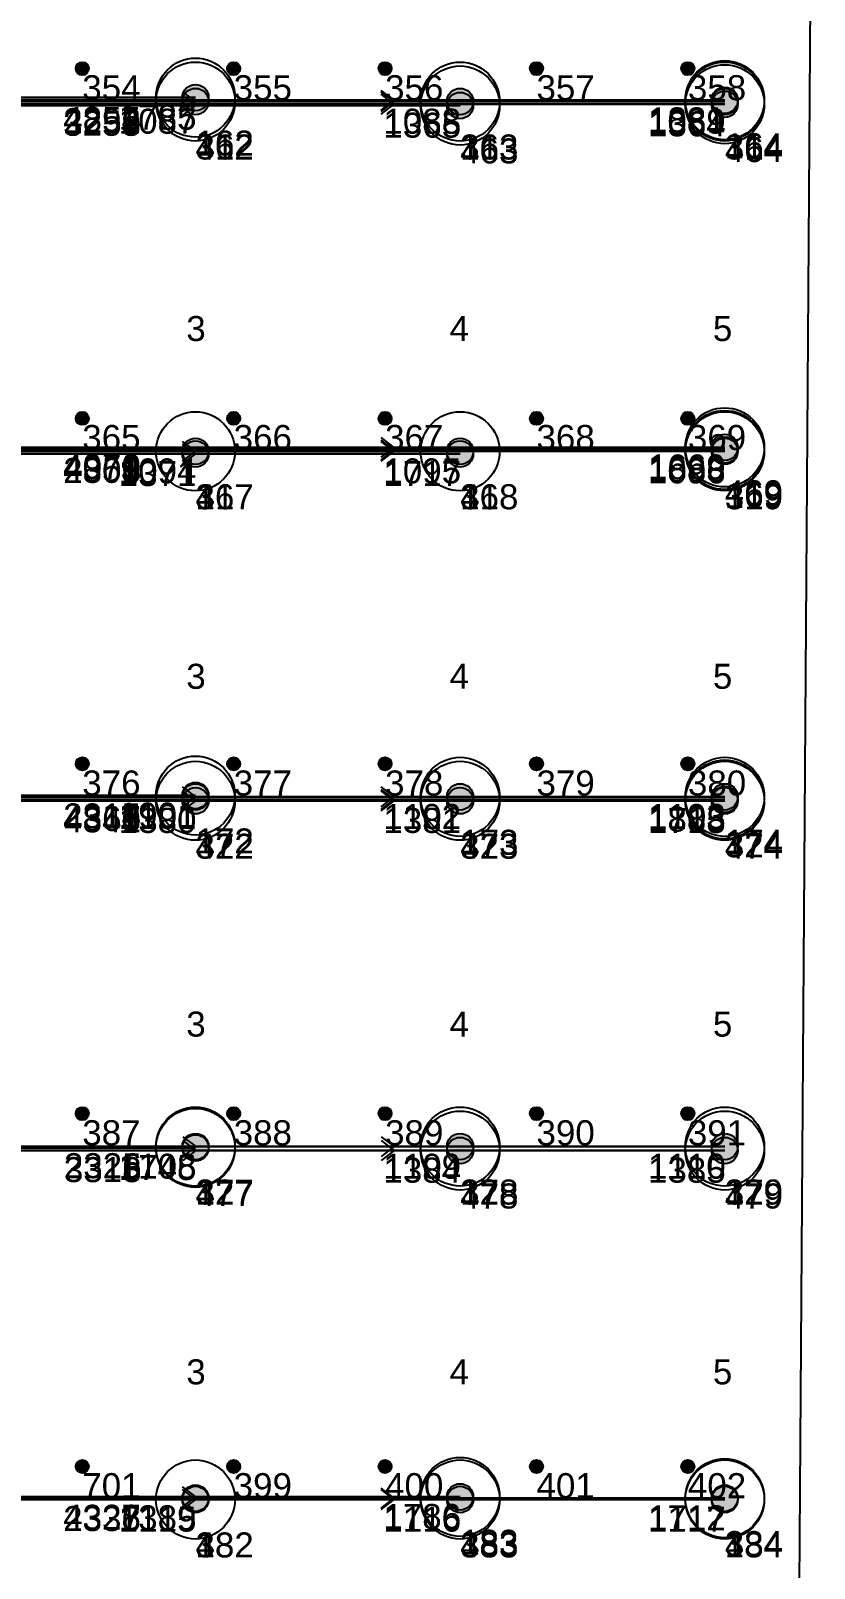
# Model space of a CAD drawing. Header units: millimetres. Extents: x 1508 to 209369, y 3688 to 146097.
# Drawn here: x 161389 to 167340, y 41154 to 52826 of the extents above; entities that cross this region are included whole.
import ezdxf

# ---------------------------------------------------------------- set-up
doc = ezdxf.new("R2010")
doc.units = ezdxf.units.MM
for name, color, linetype, true_color in [('Ndc8_Activity_DuiGao_Erceng', 1, 'Continuous', 0xff0000), ('Ndc8_Activity_DuiGao_ErcengID', 1, 'Continuous', 0xff0000), ('Ndc8_Activity_DuiGao_Sanceng', 1, 'Continuous', 0xff0000), ('Ndc8_Activity_DuiGao_SancengID', 1, 'Continuous', 0xff0000), ('Ndc8_Activity_DuiGao_Yiceng', 1, 'Continuous', 0xff0000), ('Ndc8_Activity_DuiGao_YicengID', 1, 'Continuous', 0xff0000), ('Ndc8_Cluster', 7, 'Continuous', 0x808000), ('Ndc8_Point', 7, 'Continuous', 0x000080), ('Ndc8_PointID', 7, 'Continuous', 0x000080), ('Ndc8_SD2_Bwd_LoadOperation', 5, 'Continuous', 0x0000ff), ('Ndc8_SD2_Bwd_LoadOperationID', 5, 'Continuous', 0x0000ff), ('Ndc8_SD2_Fwd_NoForkAutoAdjust', 5, 'Continuous', 0x0000ff), ('Ndc8_SD2_Fwd_NoForkAutoAdjustID', 5, 'Continuous', 0x0000ff), ('Ndc8_Spot', 1, 'Continuous', 0xff0000), ('Ndc8_SpotID', 1, 'Continuous', 0xff0000), ('Ndc8_Text', 7, 'Continuous', 0x000000)]:
    doc.layers.add(name, color=color, linetype=linetype, true_color=true_color)
doc.styles.add('Ndc8Style', font='arial.ttf', dxfattribs={"height": 0.2})

msp = doc.modelspace()

# ---------------------------------------------------------------- hatches: boundary and pattern name
at = {"layer": 'Ndc8_Point'}
h = msp.add_hatch(color=256, dxfattribs=at)
edge = h.paths.add_edge_path(flags=0)
edge.add_arc((162640, 52318), 100, 0, 360)
h = msp.add_hatch(color=256, dxfattribs=at)
edge = h.paths.add_edge_path(flags=0)
edge.add_arc((162640, 52288), 100, 0, 360)
h = msp.add_hatch(color=256, dxfattribs=at)
edge = h.paths.add_edge_path(flags=0)
edge.add_arc((164650, 52288), 100, 0, 360)
h = msp.add_hatch(color=256, dxfattribs=at)
edge = h.paths.add_edge_path(flags=0)
edge.add_arc((164650, 52258), 100, 0, 360)
h = msp.add_hatch(color=256, dxfattribs=at)
edge = h.paths.add_edge_path(flags=0)
edge.add_arc((166660, 52298), 100, 0, 360)
h = msp.add_hatch(color=256, dxfattribs=at)
edge = h.paths.add_edge_path(flags=0)
edge.add_arc((166660, 52288), 100, 0, 360)
h = msp.add_hatch(color=256, dxfattribs=at)
edge = h.paths.add_edge_path(flags=0)
edge.add_arc((166660, 52268), 100, 0, 360)
h = msp.add_hatch(color=256, dxfattribs=at)
edge = h.paths.add_edge_path(flags=0)
edge.add_arc((162640, 49633), 100, 0, 360)
h = msp.add_hatch(color=256, dxfattribs=at)
edge = h.paths.add_edge_path(flags=0)
edge.add_arc((164650, 49633), 100, 0, 360)
h = msp.add_hatch(color=256, dxfattribs=at)
edge = h.paths.add_edge_path(flags=0)
edge.add_arc((166660, 49663), 100, 0, 360)
h = msp.add_hatch(color=256, dxfattribs=at)
edge = h.paths.add_edge_path(flags=0)
edge.add_arc((166660, 49643), 100, 0, 360)
h = msp.add_hatch(color=256, dxfattribs=at)
edge = h.paths.add_edge_path(flags=0)
edge.add_arc((166660, 49633), 100, 0, 360)
h = msp.add_hatch(color=256, dxfattribs=at)
edge = h.paths.add_edge_path(flags=0)
edge.add_arc((162640, 49613), 100, 0, 360)
h = msp.add_hatch(color=256, dxfattribs=at)
edge = h.paths.add_edge_path(flags=0)
edge.add_arc((164650, 49613), 100, 0, 360)
h = msp.add_hatch(color=256, dxfattribs=at)
edge = h.paths.add_edge_path(flags=0)
edge.add_arc((162640, 47020), 100, 0, 360)
h = msp.add_hatch(color=256, dxfattribs=at)
edge = h.paths.add_edge_path(flags=0)
edge.add_arc((162640, 47010), 100, 0, 360)
h = msp.add_hatch(color=256, dxfattribs=at)
edge = h.paths.add_edge_path(flags=0)
edge.add_arc((162640, 46980), 100, 0, 360)
h = msp.add_hatch(color=256, dxfattribs=at)
edge = h.paths.add_edge_path(flags=0)
edge.add_arc((164650, 47010), 100, 0, 360)
h = msp.add_hatch(color=256, dxfattribs=at)
edge = h.paths.add_edge_path(flags=0)
edge.add_arc((164650, 46980), 100, 0, 360)
h = msp.add_hatch(color=256, dxfattribs=at)
edge = h.paths.add_edge_path(flags=0)
edge.add_arc((166660, 47010), 100, 0, 360)
h = msp.add_hatch(color=256, dxfattribs=at)
edge = h.paths.add_edge_path(flags=0)
edge.add_arc((166660, 46990), 100, 0, 360)
h = msp.add_hatch(color=256, dxfattribs=at)
edge = h.paths.add_edge_path(flags=0)
edge.add_arc((166660, 46980), 100, 0, 360)
h = msp.add_hatch(color=256, dxfattribs=at)
edge = h.paths.add_edge_path(flags=0)
edge.add_arc((162640, 44355), 100, 0, 360)
h = msp.add_hatch(color=256, dxfattribs=at)
edge = h.paths.add_edge_path(flags=0)
edge.add_arc((162640, 44345), 100, 0, 360)
h = msp.add_hatch(color=256, dxfattribs=at)
edge = h.paths.add_edge_path(flags=0)
edge.add_arc((164650, 44355), 100, 0, 360)
h = msp.add_hatch(color=256, dxfattribs=at)
edge = h.paths.add_edge_path(flags=0)
edge.add_arc((164650, 44325), 100, 0, 360)
h = msp.add_hatch(color=256, dxfattribs=at)
edge = h.paths.add_edge_path(flags=0)
edge.add_arc((166660, 44355), 100, 0, 360)
h = msp.add_hatch(color=256, dxfattribs=at)
edge = h.paths.add_edge_path(flags=0)
edge.add_arc((166660, 44325), 100, 0, 360)
h = msp.add_hatch(color=256, dxfattribs=at)
edge = h.paths.add_edge_path(flags=0)
edge.add_arc((162640, 41686), 100, 0, 360)
h = msp.add_hatch(color=256, dxfattribs=at)
edge = h.paths.add_edge_path(flags=0)
edge.add_arc((164650, 41696), 100, 0, 360)
h = msp.add_hatch(color=256, dxfattribs=at)
edge = h.paths.add_edge_path(flags=0)
edge.add_arc((166660, 41686), 100, 0, 360)
h = msp.add_hatch(color=256, dxfattribs=at)
edge = h.paths.add_edge_path(flags=0)
edge.add_arc((162640, 41676), 100, 0, 360)
h = msp.add_hatch(color=256, dxfattribs=at)
edge = h.paths.add_edge_path(flags=0)
edge.add_arc((164650, 41676), 100, 0, 360)
h = msp.add_hatch(color=256, dxfattribs=at)
edge = h.paths.add_edge_path(flags=0)
edge.add_arc((166660, 41676), 100, 0, 360)
at = {"layer": 'Ndc8_Spot'}
h = msp.add_hatch(color=256, dxfattribs=at)
edge = h.paths.add_edge_path(flags=0)
edge.add_arc((161780, 52538), 50, 0, 360)
h = msp.add_hatch(color=256, dxfattribs=at)
edge = h.paths.add_edge_path(flags=0)
edge.add_arc((162930, 52538), 50, 0, 360)
h = msp.add_hatch(color=256, dxfattribs=at)
edge = h.paths.add_edge_path(flags=0)
edge.add_arc((164080, 52538), 50, 0, 360)
h = msp.add_hatch(color=256, dxfattribs=at)
edge = h.paths.add_edge_path(flags=0)
edge.add_arc((165230, 52538), 50, 0, 360)
h = msp.add_hatch(color=256, dxfattribs=at)
edge = h.paths.add_edge_path(flags=0)
edge.add_arc((166380, 52538), 50, 0, 360)
h = msp.add_hatch(color=256, dxfattribs=at)
edge = h.paths.add_edge_path(flags=0)
edge.add_arc((161780, 49883), 50, 0, 360)
h = msp.add_hatch(color=256, dxfattribs=at)
edge = h.paths.add_edge_path(flags=0)
edge.add_arc((162930, 49883), 50, 0, 360)
h = msp.add_hatch(color=256, dxfattribs=at)
edge = h.paths.add_edge_path(flags=0)
edge.add_arc((164080, 49883), 50, 0, 360)
h = msp.add_hatch(color=256, dxfattribs=at)
edge = h.paths.add_edge_path(flags=0)
edge.add_arc((165230, 49883), 50, 0, 360)
h = msp.add_hatch(color=256, dxfattribs=at)
edge = h.paths.add_edge_path(flags=0)
edge.add_arc((166380, 49883), 50, 0, 360)
h = msp.add_hatch(color=256, dxfattribs=at)
edge = h.paths.add_edge_path(flags=0)
edge.add_arc((161780, 47260), 50, 0, 360)
h = msp.add_hatch(color=256, dxfattribs=at)
edge = h.paths.add_edge_path(flags=0)
edge.add_arc((162930, 47260), 50, 0, 360)
h = msp.add_hatch(color=256, dxfattribs=at)
edge = h.paths.add_edge_path(flags=0)
edge.add_arc((164080, 47260), 50, 0, 360)
h = msp.add_hatch(color=256, dxfattribs=at)
edge = h.paths.add_edge_path(flags=0)
edge.add_arc((165230, 47260), 50, 0, 360)
h = msp.add_hatch(color=256, dxfattribs=at)
edge = h.paths.add_edge_path(flags=0)
edge.add_arc((166380, 47260), 50, 0, 360)
h = msp.add_hatch(color=256, dxfattribs=at)
edge = h.paths.add_edge_path(flags=0)
edge.add_arc((161780, 44605), 50, 0, 360)
h = msp.add_hatch(color=256, dxfattribs=at)
edge = h.paths.add_edge_path(flags=0)
edge.add_arc((162930, 44605), 50, 0, 360)
h = msp.add_hatch(color=256, dxfattribs=at)
edge = h.paths.add_edge_path(flags=0)
edge.add_arc((164080, 44605), 50, 0, 360)
h = msp.add_hatch(color=256, dxfattribs=at)
edge = h.paths.add_edge_path(flags=0)
edge.add_arc((165230, 44605), 50, 0, 360)
h = msp.add_hatch(color=256, dxfattribs=at)
edge = h.paths.add_edge_path(flags=0)
edge.add_arc((166380, 44605), 50, 0, 360)
h = msp.add_hatch(color=256, dxfattribs=at)
edge = h.paths.add_edge_path(flags=0)
edge.add_arc((161780, 41926), 50, 0, 360)
h = msp.add_hatch(color=256, dxfattribs=at)
edge = h.paths.add_edge_path(flags=0)
edge.add_arc((162930, 41926), 50, 0, 360)
h = msp.add_hatch(color=256, dxfattribs=at)
edge = h.paths.add_edge_path(flags=0)
edge.add_arc((164080, 41926), 50, 0, 360)
h = msp.add_hatch(color=256, dxfattribs=at)
edge = h.paths.add_edge_path(flags=0)
edge.add_arc((165230, 41926), 50, 0, 360)
h = msp.add_hatch(color=256, dxfattribs=at)
edge = h.paths.add_edge_path(flags=0)
edge.add_arc((166380, 41926), 50, 0, 360)

# ---------------------------------------------------------------- linework, layer by layer
at = {"layer": 'Ndc8_Activity_DuiGao_Erceng'}
for centre in [(162640, 52288), (164650, 52288), (166660, 52288), (162640, 49633), (164650, 49633), (166660, 49633), (162640, 46980), (164650, 46980), (166660, 46990), (162640, 44355), (164650, 44355), (166660, 44355), (162640, 41676), (164650, 41676), (166660, 41686)]:
    msp.add_circle(centre, 300, dxfattribs=at)
at = {"layer": 'Ndc8_Activity_DuiGao_Sanceng'}
for centre in [(162640, 52288), (164650, 52258), (166660, 52268), (166660, 49663), (162640, 49633), (164650, 49633), (162640, 46980), (164650, 46980), (166660, 46980), (162640, 44345), (164650, 44325), (166660, 44325), (162640, 41676), (164650, 41676), (166660, 41676)]:
    msp.add_circle(centre, 300, dxfattribs=at)
at = {"layer": 'Ndc8_Activity_DuiGao_Yiceng'}
for centre in [(162640, 52318), (164650, 52288), (166660, 52298), (162640, 49633), (164650, 49633), (166660, 49643), (162640, 47020), (164650, 47010), (166660, 47010), (162640, 44355), (164650, 44355), (166660, 44355), (162640, 41676), (164650, 41696), (166660, 41676)]:
    msp.add_circle(centre, 300, dxfattribs=at)
at = {"layer": 'Ndc8_Cluster'}
msp.add_lwpolyline([(149537, 58404), (146829, 57489), (146826, 16554), (167060, 16960), (167340, 57062), (162737, 58184), (157408, 60638), (157408, 60638), (157408, 60638)], close=True, dxfattribs=at)
at = {"layer": 'Ndc8_Point'}
for centre in [(162640, 52318), (162640, 52288), (164650, 52288), (164650, 52258), (166660, 52298), (166660, 52288), (166660, 52268), (162640, 49633), (164650, 49633), (166660, 49663), (166660, 49643), (166660, 49633), (162640, 49613), (164650, 49613), (162640, 47020), (162640, 47010), (162640, 46980), (164650, 47010), (164650, 46980), (166660, 47010), (166660, 46990), (166660, 46980), (162640, 44355), (162640, 44345), (164650, 44355), (164650, 44325), (166660, 44355), (166660, 44325), (162640, 41686), (164650, 41696), (166660, 41686), (162640, 41676), (164650, 41676), (166660, 41676)]:
    msp.add_circle(centre, 100, dxfattribs=at)
at = {"layer": 'Ndc8_SD2_Bwd_LoadOperation'}
for points in [[(156609, 52318), (162640, 52318)], [(156609, 52298), (166660, 52298)], [(162540, 52363), (162640, 52288), (162540, 52213)], [(162540, 52333), (162640, 52258), (162540, 52183)], [(164047, 52373), (164147, 52298), (164047, 52223)], [(164047, 52363), (164147, 52288), (164047, 52213)], [(164047, 52343), (164147, 52268), (164047, 52193)], [(156609, 52288), (162640, 52288)], [(156609, 52288), (164650, 52288)], [(156609, 52288), (166660, 52288)], [(156609, 52268), (166660, 52268)], [(156609, 52258), (164650, 52258)], [(164047, 49738), (164147, 49663), (164047, 49588)], [(156609, 49663), (166660, 49663)], [(156609, 49643), (166660, 49643)], [(156609, 49633), (162640, 49633)], [(156609, 49633), (164650, 49633)], [(156609, 49633), (166660, 49633)], [(156609, 49613), (162640, 49613)], [(156609, 49613), (164650, 49613)], [(162540, 49708), (162640, 49633), (162540, 49558)], [(162540, 49688), (162640, 49613), (162540, 49538)], [(164047, 49718), (164147, 49643), (164047, 49568)], [(164047, 49708), (164147, 49633), (164047, 49558)], [(162540, 47085), (162640, 47010), (162540, 46935)], [(162540, 47055), (162640, 46980), (162540, 46905)], [(164047, 47085), (164147, 47010), (164047, 46935)], [(164047, 47065), (164147, 46990), (164047, 46915)], [(164047, 47055), (164147, 46980), (164047, 46905)], [(156609, 47020), (162640, 47020)], [(156609, 47010), (162640, 47010)], [(156609, 47010), (164650, 47010)], [(156609, 47010), (166660, 47010)], [(156609, 46990), (166660, 46990)], [(156609, 46980), (162640, 46980)], [(156609, 46980), (164650, 46980)], [(156609, 46980), (166660, 46980)], [(156620, 44355), (162640, 44355)], [(156620, 44355), (164650, 44355)], [(156620, 44355), (166660, 44355)], [(162543, 44430), (162643, 44355), (162543, 44280)], [(162543, 44400), (162643, 44325), (162543, 44250)], [(164050, 44430), (164150, 44355), (164050, 44280)], [(164050, 44400), (164150, 44325), (164050, 44250)], [(156620, 44345), (162640, 44345)], [(156620, 44325), (164650, 44325)], [(156620, 44325), (166660, 44325)], [(156609, 41696), (164650, 41696)], [(156609, 41686), (162640, 41686)], [(156609, 41686), (166660, 41686)], [(156609, 41676), (162640, 41676)], [(156609, 41676), (164650, 41676)], [(156609, 41676), (166660, 41676)], [(162540, 41771), (162640, 41696), (162540, 41621)], [(162540, 41751), (162640, 41676), (162540, 41601)], [(164047, 41761), (164147, 41686), (164047, 41611)], [(164047, 41751), (164147, 41676), (164047, 41601)]]:
    msp.add_lwpolyline(points, dxfattribs=at)
at = {"layer": 'Ndc8_SD2_Fwd_NoForkAutoAdjust'}
for points in [[(162640, 52318), (156609, 52318)], [(166660, 52298), (156609, 52298)], [(166660, 52288), (156609, 52288)], [(164650, 52288), (156609, 52288)], [(162640, 52288), (156609, 52288)], [(166660, 52268), (156609, 52268)], [(164650, 52258), (156609, 52258)], [(166660, 49663), (156609, 49663)], [(166660, 49643), (156609, 49643)], [(166660, 49633), (156609, 49633)], [(164650, 49633), (156609, 49633)], [(162640, 49633), (156609, 49633)], [(162640, 49613), (156609, 49613)], [(164650, 49613), (156609, 49613)], [(162640, 47020), (156609, 47020)], [(166660, 47010), (156609, 47010)], [(164650, 47010), (156609, 47010)], [(162640, 47010), (156609, 47010)], [(166660, 46990), (156609, 46990)], [(164650, 46980), (156609, 46980)], [(162640, 46980), (156609, 46980)], [(166660, 46980), (156609, 46980)], [(166660, 44355), (156620, 44355)], [(164650, 44355), (156620, 44355)], [(162640, 44355), (156620, 44355)], [(162640, 44345), (156620, 44345)], [(164650, 44325), (156620, 44325)], [(166660, 44325), (156620, 44325)], [(164650, 41696), (156609, 41696)], [(162640, 41686), (156609, 41686)], [(166660, 41686), (156609, 41686)], [(166660, 41676), (156609, 41676)], [(164650, 41676), (156609, 41676)], [(162640, 41676), (156609, 41676)]]:
    msp.add_lwpolyline(points, dxfattribs=at)
at = {"layer": 'Ndc8_Spot'}
for centre in [(161780, 52538), (162930, 52538), (164080, 52538), (165230, 52538), (166380, 52538), (161780, 49883), (162930, 49883), (164080, 49883), (165230, 49883), (166380, 49883), (161780, 47260), (162930, 47260), (164080, 47260), (165230, 47260), (166380, 47260), (161780, 44605), (162930, 44605), (164080, 44605), (165230, 44605), (166380, 44605), (161780, 41926), (162930, 41926), (164080, 41926), (165230, 41926), (166380, 41926)]:
    msp.add_circle(centre, 50, dxfattribs=at)

# ---------------------------------------------------------------- texts
at = {"layer": 'Ndc8_Activity_DuiGao_ErcengID', "style": 'Ndc8Style'}
for s, p in [('312', (162640, 51848)), ('313', (164650, 51848)), ('314', (166660, 51848)), ('317', (162640, 49193)), ('318', (164650, 49193)), ('319', (166660, 49193)), ('322', (162640, 46540)), ('323', (164650, 46540)), ('324', (166660, 46550)), ('327', (162640, 43915)), ('328', (164650, 43915)), ('329', (166660, 43915)), ('334', (166660, 41246)), ('332', (162640, 41236)), ('333', (164650, 41236))]:
    msp.add_text(s, height=190, dxfattribs=at).set_placement(p)
at = {"layer": 'Ndc8_Activity_DuiGao_SancengID', "style": 'Ndc8Style'}
for s, p in [('462', (162640, 51848)), ('463', (164650, 51818)), ('464', (166660, 51828)), ('467', (162640, 49193)), ('468', (164650, 49193)), ('469', (166660, 49223)), ('472', (162640, 46540)), ('473', (164650, 46540)), ('474', (166660, 46540)), ('477', (162640, 43905)), ('478', (164650, 43885)), ('479', (166660, 43885)), ('482', (162640, 41236)), ('483', (164650, 41236)), ('484', (166660, 41236))]:
    msp.add_text(s, height=190, dxfattribs=at).set_placement(p)
at = {"layer": 'Ndc8_Activity_DuiGao_YicengID', "style": 'Ndc8Style'}
for s, p in [('162', (162640, 51878)), ('163', (164650, 51848)), ('164', (166660, 51858)), ('167', (162640, 49193)), ('168', (164650, 49193)), ('169', (166660, 49203)), ('172', (162640, 46580)), ('173', (164650, 46570)), ('174', (166660, 46570)), ('177', (162640, 43915)), ('178', (164650, 43915)), ('179', (166660, 43915)), ('183', (164650, 41256)), ('182', (162640, 41236)), ('184', (166660, 41236))]:
    msp.add_text(s, height=190, dxfattribs=at).set_placement(p)
at = {"layer": 'Ndc8_PointID', "style": 'Ndc8Style'}
for s, p in [('1785', (162057, 52074)), ('1087', (162057, 52044)), ('1088', (164067, 52044)), ('1365', (164067, 52014)), ('1881', (166077, 52054)), ('1089', (166077, 52044)), ('1364', (166077, 52024)), ('1669', (166077, 49419)), ('1094', (162057, 49389)), ('1371', (162057, 49369)), ('1095', (164067, 49389)), ('1717', (164067, 49369)), ('1883', (166077, 49399)), ('1096', (166077, 49389)), ('1901', (162057, 46776)), ('1101', (162057, 46766)), ('1380', (162057, 46736)), ('1102', (164067, 46766)), ('1381', (164067, 46736)), ('1103', (166077, 46766)), ('1885', (166077, 46746)), ('1718', (166077, 46736)), ('1108', (162057, 44111)), ('1745', (162057, 44101)), ('1109', (164067, 44111)), ('1384', (164067, 44081)), ('1110', (166077, 44111)), ('1385', (166077, 44081)), ('1389', (162057, 41442)), ('1115', (162057, 41432)), ('1786', (164067, 41452)), ('1116', (164067, 41432)), ('1712', (166077, 41442)), ('1117', (166077, 41432))]:
    msp.add_text(s, height=190, dxfattribs=at).set_placement(p)
at = {"layer": 'Ndc8_SD2_Bwd_LoadOperationID', "style": 'Ndc8Style'}
for s, p in [('4854', (161635, 52058)), ('3258', (161635, 52028)), ('2292', (161635, 52048)), ('4070', (161635, 49423)), ('4858', (161635, 49403)), ('2303', (161635, 49393)), ('4867', (161635, 46750)), ('4340', (161635, 46740)), ('2314', (161635, 46770)), ('3316', (161640, 44085)), ('2325', (161640, 44115)), ('4327', (161635, 41446)), ('2336', (161635, 41436))]:
    msp.add_text(s, height=190, dxfattribs=at).set_placement(p)
at = {"layer": 'Ndc8_SD2_Fwd_NoForkAutoAdjustID', "style": 'Ndc8Style'}
for s, p in [('4855', (161635, 52058)), ('3259', (161635, 52028)), ('2293', (161635, 52048)), ('4071', (161635, 49423)), ('4859', (161635, 49403)), ('2304', (161635, 49393)), ('4868', (161635, 46750)), ('4341', (161635, 46740)), ('2315', (161635, 46770)), ('3318', (161640, 44085)), ('2326', (161640, 44115)), ('4328', (161635, 41446)), ('2337', (161635, 41436))]:
    msp.add_text(s, height=190, dxfattribs=at).set_placement(p)
at = {"layer": 'Ndc8_SpotID', "style": 'Ndc8Style'}
for s, p in [('354', (161780, 52298)), ('355', (162930, 52298)), ('356', (164080, 52298)), ('357', (165230, 52298)), ('358', (166380, 52298)), ('365', (161780, 49643)), ('366', (162930, 49643)), ('367', (164080, 49643)), ('368', (165230, 49643)), ('369', (166380, 49643)), ('376', (161780, 47020)), ('377', (162930, 47020)), ('378', (164080, 47020)), ('379', (165230, 47020)), ('380', (166380, 47020)), ('387', (161780, 44365)), ('388', (162930, 44365)), ('389', (164080, 44365)), ('390', (165230, 44365)), ('391', (166380, 44365)), ('701', (161780, 41686)), ('399', (162930, 41686)), ('400', (164080, 41686)), ('401', (165230, 41686)), ('402', (166380, 41686))]:
    msp.add_text(s, height=190, dxfattribs=at).set_placement(p)
at = {"layer": 'Ndc8_Text', "char_height": 190, "width": 322, "attachment_point": 1, "style": 'Ndc8Style'}
for s, insert in [('3', (162570, 50660)), ('4', (164570, 50660)), ('5', (166570, 50660)), ('3', (162570, 48020)), ('4', (164570, 48020)), ('5', (166570, 48020)), ('3', (162570, 45380)), ('4', (164570, 45380)), ('5', (166570, 45380)), ('3', (162570, 42740)), ('4', (164570, 42740)), ('5', (166570, 42740))]:
    msp.add_mtext(s, dxfattribs=dict(at, insert=insert))

doc.saveas('drawing.dxf')
